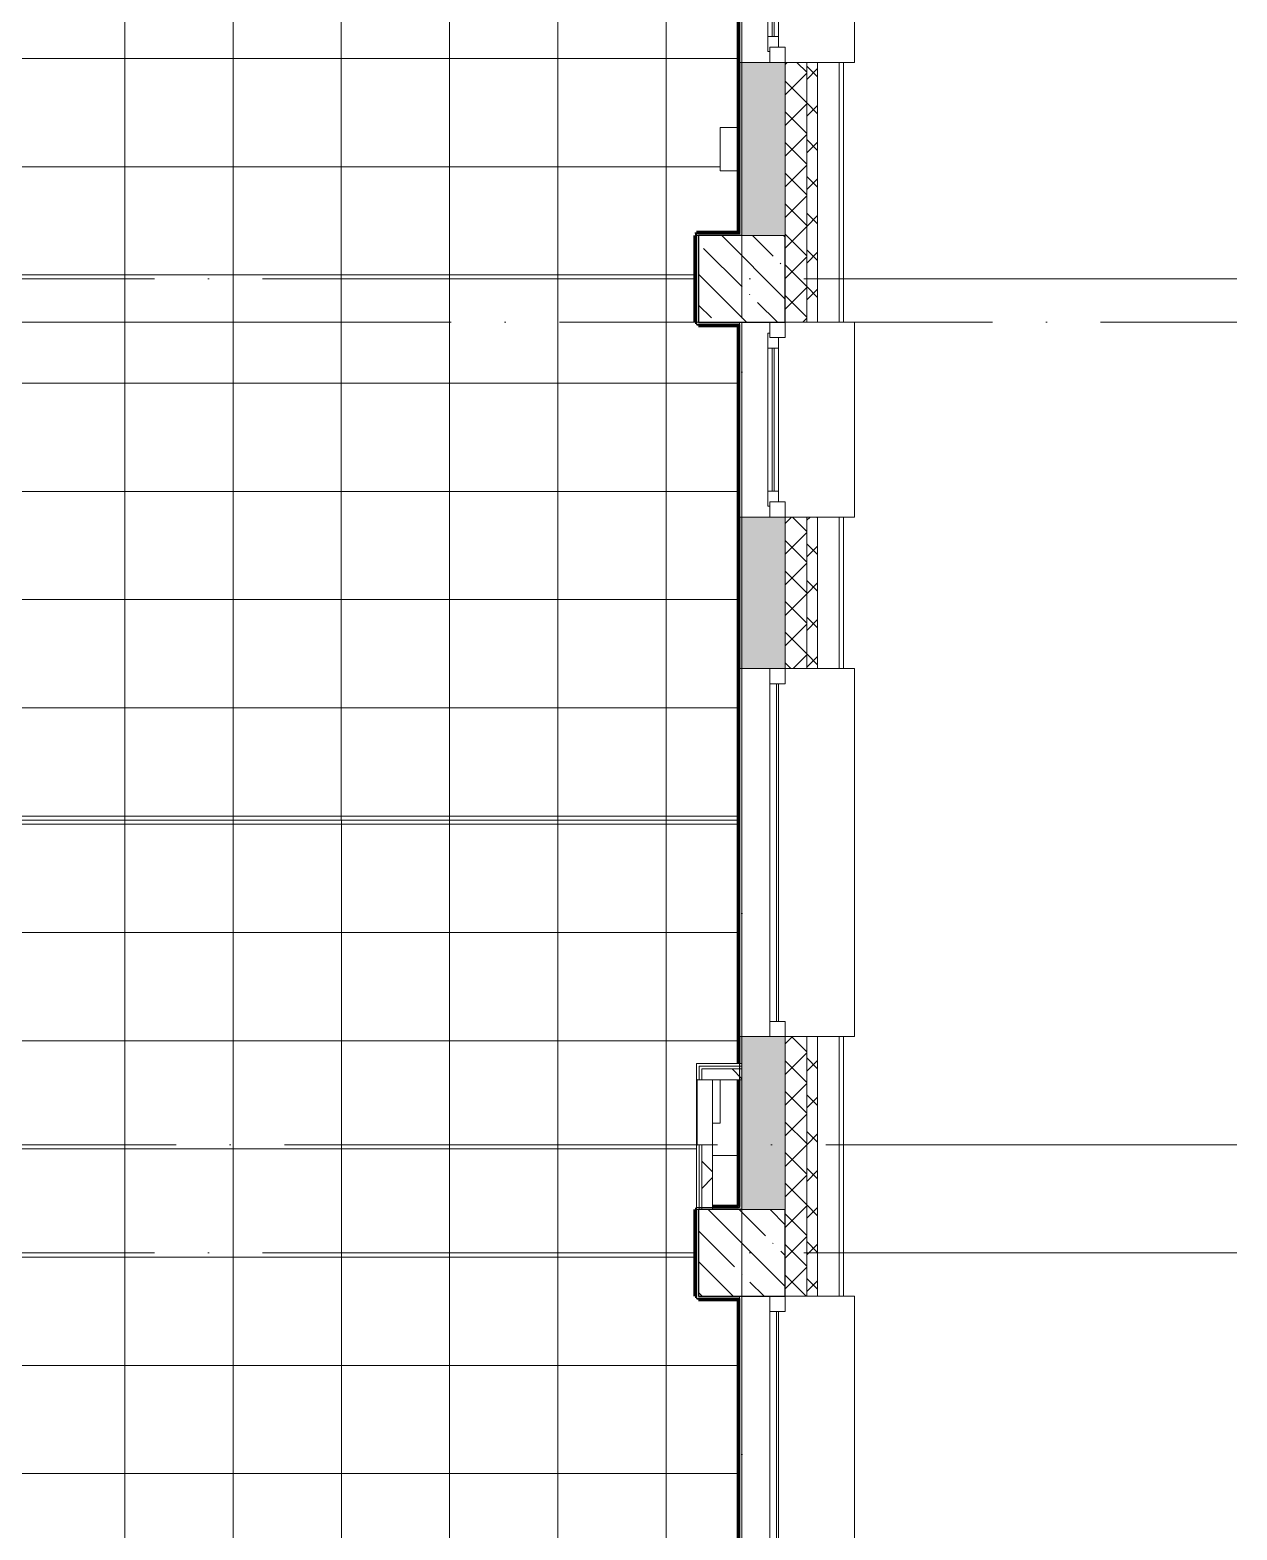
# Model space of a CAD drawing. Header units: millimetres. Extents: x 97 to 61947, y -4357 to 61202.
# Drawn here: x 56373 to 61947, y 20845 to 27775 of the extents above; entities that cross this region are included whole.
import ezdxf

# ---------------------------------------------------------------- set-up
doc = ezdxf.new("R2010")
doc.units = ezdxf.units.MM
doc.linetypes.add('ADSK_Линия сетки', pattern=[2500, 2000, -250, 0, -250])
for name, color, linetype, lineweight in [('A-FLOR-____-OTLN', 192, 'Continuous', 9), ('A-FLOR-____-PATT', 8, 'Continuous', 9), ('A-GENM-____-MCUT', 13, 'Continuous', 9), ('A-GENM-____-OTLN', 13, 'Continuous', 9), ('A-GLAZ-____-MCUT', 151, 'Continuous', 9), ('A-GLAZ-____-OTLN', 151, 'Continuous', 9), ('A-WALL-____-MCUT', 113, 'Continuous', 9), ('A-WALL-____-PATT', 111, 'Continuous', 9), ('A-WALL-FNSH-MCUT', 113, 'Continuous', 9), ('I-WALL-____-OTLN', 2, 'Continuous', 9), ('S-COLS-____-MCUT', 52, 'Continuous', 9), ('S-COLS-____-OTLN', 52, 'Continuous', 9), ('S-GRID-____-OTLN', 1, 'Continuous', 9)]:
    doc.layers.add(name, color=color, linetype=linetype, lineweight=lineweight)
pattern_1 = [(135, (0, 0), (-142.5612, -142.5612), []), (135, (142.56, 0), (-142.5612, -142.5612), [252.016, -50.403, 3.353, -47.05])]
pattern_2 = [(45, (0, 0), (-141.42136, 141.42136), []), (135, (0, 0), (-141.42136, -141.42136), [])]

# ---------------------------------------------------------------- blocks, each defined once
blk = doc.blocks.new('Окно_СКБ_2Ст1 - Окно_СКБ_2Ст 3300_ОК2-29018964-О_АИ_ПП_12_600_Целиком')
at = {"layer": 'A-GLAZ-____-MCUT', "color": 250}
for p, q in [((-1650, -195), (-1650, -125)), ((-1650, -125), (-1580, -125)), ((-1580, -125), (-1580, -195)), ((750, -195), (750, -125)), ((750, -125), (820, -125)), ((820, -125), (820, -195)), ((1580, -195), (1580, -125)), ((1580, -125), (1650, -125)), ((1650, -125), (1650, -195)), ((-1580, -195), (-1650, -195)), ((820, -195), (750, -195)), ((820, -195), (800, -195)), ((800, -195), (800, -205)), ((800, -205), (1600, -205)), ((1600, -205), (800, -205)), ((1580, -155), (820, -155)), ((820, -155), (820, -195)), ((870, -205), (870, -155)), ((1530, -205), (1530, -155)), ((1580, -195), (1580, -155)), ((1650, -195), (1580, -195)), ((1600, -195), (1580, -195)), ((1600, -205), (1600, -195))]:
    blk.add_line(p, q, dxfattribs=at)
at = {"layer": 'A-GLAZ-____-MCUT', "color": 50, "lineweight": 5}
for p, q in [((750, -155), (-1580, -155)), ((750, -165), (-1580, -165)), ((870, -175), (1530, -175)), ((1530, -185), (870, -185))]:
    blk.add_line(p, q, dxfattribs=at)
at = {"layer": 'A-GLAZ-____-OTLN', "color": 50, "lineweight": 5}
for p, q in [((-1650, -195), (800, -195)), ((1600, -195), (1650, -195))]:
    blk.add_line(p, q, dxfattribs=at)
blk = doc.blocks.new('Окно_СКБ_1Ст1 - 120_Окно_СКБ_1Ст_1700_ОК19Л-29018914-О_АИ_ПП_12_600_Целиком')
at = {"layer": 'A-GLAZ-____-MCUT', "color": 250}
for p, q in [((-850, -195), (-850, -125)), ((-850, -125), (-780, -125)), ((-780, -125), (-780, -195)), ((780, -195), (780, -125)), ((780, -125), (850, -125)), ((850, -125), (850, -195)), ((-780, -195), (-850, -195)), ((850, -195), (780, -195))]:
    blk.add_line(p, q, dxfattribs=at)
at = {"layer": 'A-GLAZ-____-MCUT', "color": 50, "lineweight": 5}
for p, q in [((780, -155), (-780, -155)), ((780, -165), (-780, -165))]:
    blk.add_line(p, q, dxfattribs=at)
at = {"layer": 'A-GLAZ-____-OTLN', "color": 50, "lineweight": 5}
blk.add_line((-850, -195), (850, -195), dxfattribs=at)
blk = doc.blocks.new('Окно_СКБ_1Ст1 - 120_Окно_СКБ_1Ст_900_ОК6Л-29019246-О_АИ_ПП_12_600_Целиком')
at = {"layer": 'A-GLAZ-____-MCUT', "color": 250}
for p, q in [((-450, -195), (-450, -125)), ((-450, -125), (-380, -125)), ((-380, -125), (-380, -195)), ((380, -195), (380, -125)), ((380, -125), (450, -125)), ((450, -125), (450, -195)), ((-380, -195), (-450, -195)), ((-380, -195), (-400, -195)), ((-400, -195), (-400, -205)), ((-400, -205), (400, -205)), ((400, -205), (-400, -205)), ((380, -155), (-380, -155)), ((-380, -155), (-380, -195)), ((-330, -205), (-330, -155)), ((330, -205), (330, -155)), ((380, -195), (380, -155)), ((450, -195), (380, -195)), ((400, -195), (380, -195)), ((400, -205), (400, -195))]:
    blk.add_line(p, q, dxfattribs=at)
at = {"layer": 'A-GLAZ-____-MCUT', "color": 50, "lineweight": 5}
for p, q in [((-330, -175), (330, -175)), ((330, -185), (-330, -185))]:
    blk.add_line(p, q, dxfattribs=at)
at = {"layer": 'A-GLAZ-____-OTLN', "color": 50, "lineweight": 5}
for p, q in [((-450, -195), (-400, -195)), ((400, -195), (450, -195))]:
    blk.add_line(p, q, dxfattribs=at)
blk = doc.blocks.new('WNW_Отлив1 - Отлив_металлический 2-28595994-О_АИ_ПП_12_600_Целиком')
at = {"layer": 'A-GLAZ-____-OTLN', "color": 50, "lineweight": 5}
for p, q in [((850, 320), (-850, 320)), ((-850, 320), (-850, 270)), ((850, 270), (850, 320))]:
    blk.add_line(p, q, dxfattribs=at)
blk = doc.blocks.new('WNW_Отлив1 - Отлив_металлический 2-28598290-О_АИ_ПП_12_600_Целиком')
at = {"layer": 'A-GLAZ-____-OTLN', "color": 50, "lineweight": 5}
for p, q in [((1650, 320), (-1650, 320)), ((-1650, 320), (-1650, 270)), ((1650, 270), (1650, 320))]:
    blk.add_line(p, q, dxfattribs=at)
blk = doc.blocks.new('WNW_Отлив1 - Отлив_металлический 2-28596055-О_АИ_ПП_12_600_Целиком')
at = {"layer": 'A-GLAZ-____-OTLN', "color": 50, "lineweight": 5}
for p, q in [((450, 320), (-450, 320)), ((-450, 320), (-450, 270)), ((450, 270), (450, 320))]:
    blk.add_line(p, q, dxfattribs=at)
blk = doc.blocks.new('ASML_АР_Отделка Люка - ВО Отделка люков_Грунтовка 0_Шпатлевка 0_Окраска 0_0-42467640-О_АИ_ПП_12_600_Целиком')
at = {"layer": 'A-GENM-____-MCUT', "color": 130, "lineweight": 25}
for p, q in [((150, 3), (-150, 3)), ((-150, 3), (-150, 0)), ((150, 0), (150, 3)), ((-150, 0), (150, 0))]:
    blk.add_line(p, q, dxfattribs=at)
blk = doc.blocks.new('0083_СОШ675_АР_R22_rvt-1-О_АИ_ПП_12_600_Целиком')
at = {"layer": 'A-WALL-____-PATT', "lineweight": 5}
h = blk.add_hatch(dxfattribs=at)
h.set_pattern_fill('FP_16', color=50, style=0, pattern_type=2)
h.set_pattern_definition([(135, (0, 0), (-84.85281, -84.85281), []), (225, (0, 0), (84.85281, -84.85281), [])])
h.paths.add_polyline_path([(153050, -275), (153100, -275), (153100, 625), (153050, 625), (153050, -175)])
h.paths.add_polyline_path([(153100, 3925), (153100, 5125), (153050, 5125), (153050, 3925)])
h.paths.add_polyline_path([(153050, 6825), (153100, 6825), (153100, 7525), (153050, 7525), (153050, 6870.7)])
h.paths.add_polyline_path([(153100, 8425), (153100, 9625), (153050, 9625), (153050, 8425)])
h.paths.add_polyline_path([(153100, 12925), (153100, 14125), (153050, 14125), (153050, 12925)])
h.paths.add_polyline_path([(153050, 15825), (153100, 15825), (153100, 16525), (153050, 16525), (153050, 16245.2)])
h.paths.add_polyline_path([(153050, 17425), (153100, 17425), (153100, 18625), (153050, 18625), (153050, 18120.1)])
h.paths.add_polyline_path([(153050, 21925), (153100, 21925), (153100, 23125), (153050, 23125), (153050, 22807.4)])
h.paths.add_polyline_path([(153100, 24825), (153100, 25525), (153050, 25525), (153050, 24825)])
h.paths.add_polyline_path([(153050, 26425), (153100, 26425), (153100, 27625), (153050, 27625), (153050, 26557.2)])
h.paths.add_polyline_path([(153100, 30925), (153100, 32125), (153050, 32125), (153050, 30925)])
h.paths.add_polyline_path([(153100, 33025), (153100, 33725), (153050, 33725), (153050, 33025)])
h.paths.add_polyline_path([(153100, 35425), (153100, 36625), (153050, 36625), (153050, 35425)])
h.paths.add_polyline_path([(153050, 39925), (153100, 39925), (153100, 41125), (153050, 41125), (153050, 40619)])
h.paths.add_polyline_path([(153050, 44425), (153100, 44425), (153100, 45625), (153050, 45625), (153050, 45306.2)])
h.paths.add_polyline_path([(153050, 47325), (153100, 47325), (153100, 48025), (153050, 48025)])
h.paths.add_polyline_path([(153050, 48925), (153100, 48925), (153100, 50125), (153050, 50125), (153050, 49056)])
h.paths.add_polyline_path([(153100, 51025), (153100, 51725), (153050, 51725), (153050, 51025)])
h.paths.add_polyline_path([(153050, 53425), (153100, 53425), (153100, 54625), (153050, 54625), (153050, 53743.3)])
h.paths.add_polyline_path([(153100, 57925), (153100, 59075), (153050, 59075), (153050, 57925)])
h = blk.add_hatch(dxfattribs=at)
h.set_pattern_fill('FP_17', color=50, style=0, pattern_type=2)
h.set_pattern_definition([(45, (0, 0), (-70.71068, 70.71068), []), (135, (0, 0), (-70.71068, -70.71068), [])])
h.paths.add_polyline_path([(153050, -175), (153050, 625), (152950, 625), (152950, -175)])
h.paths.add_polyline_path([(152950, 3925), (153050, 3925), (153050, 5125), (152950, 5125), (152950, 4058.3)])
h.paths.add_polyline_path([(152950, 6825), (153050, 6825), (153050, 7525), (152950, 7525), (152950, 6870.7)])
h.paths.add_polyline_path([(152950, 8425), (153050, 8425), (153050, 9625), (152950, 9625), (152950, 8745.6)])
h.paths.add_polyline_path([(152950, 12925), (153050, 12925), (153050, 14125), (152950, 14125), (152950, 13325)])
h.paths.add_polyline_path([(152950, 15825), (153050, 15825), (153050, 16525), (152950, 16525), (152950, 16245.2)])
h.paths.add_polyline_path([(153050, 17425), (153050, 18625), (152950, 18625), (152950, 17425)])
h.paths.add_polyline_path([(152950, 21925), (153050, 21925), (153050, 23125), (152950, 23125), (152950, 22325)])
h.paths.add_polyline_path([(153050, 24825), (153050, 25525), (152950, 25525), (152950, 24825)])
h.paths.add_polyline_path([(152950, 26425), (153050, 26425), (153050, 27625), (152950, 27625), (152950, 26557.2)])
h.paths.add_polyline_path([(152950, 30925), (153050, 30925), (153050, 32125), (152950, 32125), (152950, 31244.4)])
h.paths.add_polyline_path([(153050, 33025), (153050, 33725), (152950, 33725), (152950, 33025)])
h.paths.add_polyline_path([(152950, 35425), (153050, 35425), (153050, 36625), (152950, 36625), (152950, 35825)])
h.paths.add_polyline_path([(152950, 39925), (153050, 39925), (153050, 41125), (152950, 41125), (152950, 40619)])
h.paths.add_polyline_path([(153050, 44425), (153050, 45625), (152950, 45625), (152950, 44425)])
h.paths.add_polyline_path([(153050, 47325), (153050, 48025), (152950, 48025), (152950, 47325)])
h.paths.add_polyline_path([(152950, 48925), (153050, 48925), (153050, 50125), (152950, 50125), (152950, 49056)])
h.paths.add_polyline_path([(152950, 51025), (153050, 51025), (153050, 51725), (152950, 51725)])
h.paths.add_polyline_path([(152950, 53425), (153050, 53425), (153050, 54625), (152950, 54625), (152950, 53743.3)])
h.paths.add_polyline_path([(153050, 57925), (153050, 58975), (152950, 58975), (152950, 57925)])
h = blk.add_hatch(dxfattribs=at)
h.set_pattern_fill('FP_18', color=50, style=0, pattern_type=2)
h.set_pattern_definition([(50, (0, 0), (364.36793, -31.8783), [38.1, -419.1]), (355, (0, 0), (-70.48585, 382.1133), [30.48, -335.28]), (100.451, (30.36, -2.66), (293.885, 350.2334), [32.38, -356.18]), (46.184, (0, 101.6), (542.1585, -84.0858), [57.15, -628.65]), (96.636, (45.2, 94.6), (474.8049, 494.8554), [48.57, -534.27]), (351.184, (0, 101.6), (474.8102, 494.85), [45.72, -502.92]), (21, (50.8, 76.2), (303.22847, -204.53046), [38.1, -419.1]), (326, (50.8, 76.2), (123.6039, 368.37604), [30.48, -335.28]), (71.451, (76.07, 59.16), (426.8341, 163.8427), [32.38, -356.18]), (37.5, (0, 0), (6.17665, 169.11015), [16.764, -314.452, 16.764, -323.596, -336.55]), (37.5, (0, 0), (6.17665, 169.11015), [-671.576, 16.764, -319.786]), (7.5, (0, 0), (133.63888, 200.3615), [16.764, -177.292, 16.764, -306.832, -128.27]), (7.5, (0, 0), (133.63888, 200.3615), [-517.652, 16.764, -111.506]), (327.5, (-113.28, 0), (271.18182, -11.45836), [16.764, -110.236, 16.764, -379.476, -525.78]), (327.5, (-113.28, 0), (271.18182, -11.45836), [-523.24, 16.764, -509.016]), (317.5, (-164.08, 0), (296.2585, 50.85285), [16.764, -148.336, 16.764, -246.38, -373.38]), (317.5, (-164.08, 0), (296.2585, 50.85285), [-428.244, 16.764, -356.616])])
h.paths.add_polyline_path([(152950, 225), (152950, 625), (152750, 625), (152750, 225), (152948.3, 225)])
h.paths.add_polyline_path([(152950, 4325), (152950, 5125), (152750, 5125), (152750, 4325), (152948.3, 4325)])
h.paths.add_polyline_path([(152950, 6825), (152950, 7525), (152750, 7525), (152750, 6825)])
h.paths.add_polyline_path([(152950, 8825), (152950, 9625), (152750, 9625), (152750, 8825), (152948.3, 8825)])
h.paths.add_polyline_path([(152948.3, 13325), (152950, 13325), (152950, 14125), (152750, 14125), (152750, 13325)])
h.paths.add_polyline_path([(152750, 15825), (152950, 15825), (152950, 16525), (152750, 16525), (152750, 16085)])
h.paths.add_polyline_path([(152750, 17825), (152950, 17825), (152950, 18625), (152750, 18625), (152750, 18120.1)])
h.paths.add_polyline_path([(152750, 22325), (152950, 22325), (152950, 23125), (152750, 23125), (152750, 22338.6)])
h.paths.add_polyline_path([(152950, 24825), (152950, 25525), (152750, 25525), (152750, 24825)])
h.paths.add_polyline_path([(152950, 26825), (152950, 27625), (152750, 27625), (152750, 26825)])
h.paths.add_polyline_path([(152750, 31325), (152950, 31325), (152950, 32125), (152750, 32125)])
h.paths.add_polyline_path([(152950, 33025), (152950, 33725), (152750, 33725), (152750, 33025)])
h.paths.add_polyline_path([(152950, 35425), (152950, 35825), (152750, 35825), (152750, 35425), (152948.3, 35425)])
h.paths.add_polyline_path([(152950, 36225), (152950, 36625), (152750, 36625), (152750, 36225)])
h.paths.add_polyline_path([(152948.3, 39925), (152950, 39925), (152950, 40725), (152750, 40725), (152750, 39925)])
h.paths.add_polyline_path([(152948.3, 44425), (152950, 44425), (152950, 45625), (152750, 45625), (152750, 44425)])
h.paths.add_polyline_path([(152750, 47725), (152950, 47725), (152950, 48025), (152750, 48025)])
h.paths.add_polyline_path([(152750, 48925), (152950, 48925), (152950, 50125), (152750, 50125), (152750, 49056)])
h.paths.add_polyline_path([(152950, 51025), (152950, 51725), (152750, 51725), (152750, 51025)])
h.paths.add_polyline_path([(152948.3, 53825), (152950, 53825), (152950, 54625), (152750, 54625), (152750, 53825)])
h.paths.add_polyline_path([(152750, 57925), (152950, 57925), (152950, 58575), (152750, 58575), (152750, 58430.5)])
h = blk.add_hatch(dxfattribs=at)
h.set_pattern_fill('FP_15', color=252, style=0, pattern_type=2)
h.set_pattern_definition(pattern_2)
h.paths.add_polyline_path([(152565, 22925), (152750, 22925), (152750, 22975), (152565, 22975)])
h = blk.add_hatch(dxfattribs=at)
h.set_pattern_fill('FP_15', color=252, style=0, pattern_type=2)
h.set_pattern_definition(pattern_2)
h.paths.add_polyline_path([(152615, 22325), (152615, 22625), (152565, 22625), (152565, 22325)])
at = {"layer": 'S-COLS-____-OTLN', "lineweight": 5}
h = blk.add_hatch(dxfattribs=at)
h.set_pattern_fill('FP_7', color=256, style=0, pattern_type=2)
h.set_pattern_definition(pattern_1)
h.paths.add_polyline_path([(152950, 26425), (152950, 26825), (152550, 26825), (152550, 26425)])
h = blk.add_hatch(dxfattribs=at)
h.set_pattern_fill('FP_7', color=256, style=0, pattern_type=2)
h.set_pattern_definition(pattern_1)
h.paths.add_polyline_path([(152550, 21925), (152950, 21925), (152950, 22325), (152550, 22325)])
at = {"layer": 'A-FLOR-____-OTLN', "color": 250}
for p, q in [((152650, 22725), (152650, 22925)), ((152615, 22725), (152650, 22725))]:
    blk.add_line(p, q, dxfattribs=at)
at = {"layer": 'A-WALL-____-MCUT', "color": 90, "lineweight": 13}
for p, q in [((152750, 27625), (152750, 26825)), ((152950, 27625), (152750, 27625)), ((152950, 27625), (152950, 26825)), ((152950, 26825), (152950, 27625)), ((153100, 27625), (153050, 27625)), ((153050, 26425), (153050, 27625)), ((153100, 26425), (153100, 27625)), ((153050, 26425), (153100, 26425)), ((152750, 25525), (152750, 24825)), ((152950, 25525), (152750, 25525)), ((152950, 25525), (152950, 24825)), ((152950, 24825), (152950, 25525)), ((153100, 25525), (153050, 25525)), ((153050, 24825), (153050, 25525)), ((153100, 24825), (153100, 25525)), ((152750, 24825), (152950, 24825)), ((153050, 24825), (153100, 24825)), ((152750, 23125), (152750, 22325)), ((152950, 23125), (152750, 23125)), ((152950, 23125), (152950, 22325)), ((152950, 22325), (152950, 23125)), ((153100, 23125), (153050, 23125)), ((153050, 21925), (153050, 23125)), ((153100, 21925), (153100, 23125)), ((152540, 22975), (152540, 22925)), ((152565, 22925), (152565, 22975)), ((152750, 22975), (152565, 22975)), ((152750, 22925), (152750, 22975)), ((152543, 22925), (152750, 22925)), ((152615, 22625), (152565, 22625)), ((152565, 22625), (152565, 22325)), ((152615, 22325), (152615, 22625)), ((152565, 22325), (152615, 22325)), ((153050, 21925), (153100, 21925))]:
    blk.add_line(p, q, dxfattribs=at)
at = {"layer": 'A-WALL-____-MCUT', "color": 250}
for p, q in [((153050, 27625), (152950, 27625)), ((153200, 27625), (153100, 27625)), ((152950, 26825), (152950, 26425)), ((152950, 26425), (153050, 26425)), ((153100, 26425), (153200, 26425)), ((153050, 25525), (152950, 25525)), ((153200, 25525), (153100, 25525)), ((152950, 24825), (153050, 24825)), ((153100, 24825), (153200, 24825)), ((153050, 23125), (152950, 23125)), ((153200, 23125), (153100, 23125)), ((152950, 22325), (152950, 21925)), ((152950, 21925), (153050, 21925)), ((153100, 21925), (153200, 21925))]:
    blk.add_line(p, q, dxfattribs=at)
at = {"layer": 'A-WALL-____-MCUT', "color": 50, "lineweight": 5}
for p, q in [((153200, 26425), (153200, 27625)), ((152750, 26825), (152950, 26825)), ((153200, 24825), (153200, 25525)), ((153200, 21925), (153200, 23125)), ((152552.5, 22975), (152552.5, 22987.5)), ((152750, 22987.5), (152552.5, 22987.5)), ((152552.5, 22925), (152552.5, 22975)), ((152552.5, 22625), (152552.5, 22325)), ((152750, 22325), (152950, 22325))]:
    blk.add_line(p, q, dxfattribs=at)
at = {"layer": 'A-WALL-FNSH-MCUT', "color": 250}
for p, q in [((153220, 27625), (153200, 27625)), ((153220, 26425), (153220, 27625)), ((153200, 26425), (153220, 26425)), ((153220, 25525), (153200, 25525)), ((153220, 24825), (153220, 25525)), ((153200, 24825), (153220, 24825)), ((153220, 23125), (153200, 23125)), ((153220, 21925), (153220, 23125)), ((152750, 23000), (152540, 23000)), ((152540, 23000), (152540, 22987.5)), ((152540, 22987.5), (152540, 22975)), ((152750, 22987.5), (152750, 23000)), ((152750, 22975), (152750, 22987.5)), ((152540, 22625), (152540, 22325)), ((152552.5, 22625), (152543, 22625)), ((152565, 22625), (152552.5, 22625)), ((152540, 22325), (152552.5, 22325)), ((152552.5, 22325), (152565, 22325)), ((153200, 21925), (153220, 21925))]:
    blk.add_line(p, q, dxfattribs=at)
at = {"layer": 'I-WALL-____-OTLN', "color": 250}
for p, q in [((152750, 27625), (152750, 30925)), ((152750, 25525), (152750, 26425)), ((152750, 23125), (152750, 24825)), ((152615, 22925), (152615, 22625)), ((152750, 18625), (152750, 21925))]:
    blk.add_line(p, q, dxfattribs=at)
at = {"layer": 'S-COLS-____-MCUT', "color": 130, "lineweight": 25}
for p, q in [((152750, 26825), (152550, 26825)), ((152550, 26825), (152550, 26425)), ((152950, 26425), (152950, 26825)), ((152550, 26425), (152950, 26425)), ((152750, 22325), (152550, 22325)), ((152550, 22325), (152550, 21925)), ((152950, 21925), (152950, 22325)), ((152550, 21925), (152950, 21925))]:
    blk.add_line(p, q, dxfattribs=at)
at = {"layer": 'S-COLS-____-OTLN', "color": 250}
for p, q in [((152950, 26825), (152750, 26825)), ((152950, 22325), (152750, 22325))]:
    blk.add_line(p, q, dxfattribs=at)
at = {"layer": 'A-GENM-____-OTLN', "color": 250, "lineweight": 9, "rotation": 89.99999999999852}
blk.add_blockref('ASML_АР_Отделка Люка - ВО Отделка люков_Грунтовка 0_Шпатлевка 0_Окраска 0_0-42467640-О_АИ_ПП_12_600_Целиком', (152543, 22775), dxfattribs=at)
at = {"layer": 'A-GLAZ-____-OTLN', "color": 250, "lineweight": 9, "rotation": 269.9999999999999}
for name, p in [('Окно_СКБ_2Ст1 - Окно_СКБ_2Ст 3300_ОК2-29018964-О_АИ_ПП_12_600_Целиком', (153075, 29275)), ('WNW_Отлив1 - Отлив_металлический 2-28598290-О_АИ_ПП_12_600_Целиком', (152950, 29275)), ('Окно_СКБ_1Ст1 - 120_Окно_СКБ_1Ст_900_ОК6Л-29019246-О_АИ_ПП_12_600_Целиком', (153075, 25975)), ('WNW_Отлив1 - Отлив_металлический 2-28596055-О_АИ_ПП_12_600_Целиком', (152950, 25975)), ('Окно_СКБ_1Ст1 - 120_Окно_СКБ_1Ст_1700_ОК19Л-29018914-О_АИ_ПП_12_600_Целиком', (153075, 23975)), ('WNW_Отлив1 - Отлив_металлический 2-28595994-О_АИ_ПП_12_600_Целиком', (152950, 23975)), ('Окно_СКБ_2Ст1 - Окно_СКБ_2Ст 3300_ОК2-29018964-О_АИ_ПП_12_600_Целиком', (153075, 20275)), ('WNW_Отлив1 - Отлив_металлический 2-28598290-О_АИ_ПП_12_600_Целиком', (152950, 20275))]:
    blk.add_blockref(name, p, dxfattribs=at)

msp = doc.modelspace()

# ---------------------------------------------------------------- hatches: boundary and pattern name
at = {"layer": 'A-FLOR-____-PATT'}
h = msp.add_hatch(dxfattribs=at)
h.set_pattern_fill('FP_40', color=256, style=0, pattern_type=2)
h.set_pattern_definition([(0, (55810.2, 27643.2), (0, 500), []), (90, (55810.2, 27643.2), (-500, 3e-14), [])])
h.paths.add_polyline_path([(59460.318278, 24125), (59645.274435, 24125), (59645.274435, 26410.000586), (59460.318278, 26410.000586), (59460.318278, 26415.000586), (59450.318278, 26415.000586), (59450.318278, 26425), (59445.318278, 26425), (59445.318278, 26825.004543), (59450.318278, 26825.007765), (59450.318278, 26840.000586), (59645.318278, 26840.000586), (59645.318278, 27125.000586), (59560.296357, 27125.000586), (59560.296357, 27325.000586), (59645.318278, 27325.000586), (59645.318278, 30910.000586), (59460.296357, 30910.000586), (59460.296357, 30915.000586), (59450.296357, 30915.000586), (59450.296357, 30925), (59445.296357, 30925.509278), (59445.296357, 31161.377924), (52505.131112, 31160.869818), (52505.131112, 30925.000586), (52500.131112, 30925.000586), (52500.131112, 30915.000586), (52490.131112, 30915.000586), (52490.131112, 30910.000586), (52175.318278, 30910.000586), (52175.318278, 29799.999), (52160.318278, 29799.999), (52160.131112, 29795), (51960.131112, 29795), (51960.531032, 27299.999), (52160.131112, 27299.999), (52160.318278, 27299.999), (52175.318278, 27299.999), (52175.318278, 26840.000586), (52490.318278, 26840.000586), (52490.318278, 26835.000586), (52500.318278, 26835.000586), (52500.318278, 26825.000586), (52505.318278, 26825), (52505.318278, 26636.596853), (52510.318278, 26636.596853), (52510.318278, 25886.596853), (52505.318278, 25886.596853), (52505.318278, 24125), (58230.196939, 24125)])
h.paths.add_polyline_path([(59660.274435, 24125), (59660.296357, 24125), (59660.274435, 24824.999414)])
h.paths.add_polyline_path([(52490.296357, 24125), (52490.318278, 24125.007226), (52490.296357, 24345.000586)])
h = msp.add_hatch(dxfattribs=at)
h.set_pattern_fill('FP_39', color=256, style=0, pattern_type=2)
h.set_pattern_definition([(0, (55810.3, 20105), (0, 500), []), (90, (55810.3, 20105), (-500, 3e-14), [])])
h.paths.add_polyline_path([(52935.318278, 16085.000586), (53885.318278, 16085.000586), (53885.318278, 16285.000586), (54065.297357, 16285.004543), (54065.297357, 16300.004543), (59645.296357, 16300.004543), (59645.296357, 17409.996629), (59460.296357, 17409.996629), (59460.296357, 17414.996629), (59450.296357, 17414.996629), (59450.296357, 17424.996629), (59445.296357, 17425), (59445.296357, 17825.012457), (59450.296357, 17825.012457), (59450.319278, 18550), (59645.274435, 18550), (59645.274435, 21909.996629), (59460.296357, 21909.996629), (59460.296357, 21914.996629), (59450.296357, 21914.996629), (59450.296357, 21924.996629), (59445.296357, 21925), (59445.296357, 22325.012457), (59450.296357, 22325.012457), (59450.319278, 23000.003957), (59645.274435, 23000.003957), (59645.274435, 24125), (52505.318278, 24125), (52505.318278, 23175.001172), (52500.318278, 23174.645026), (52500.318278, 23165.001172), (52490.318278, 23165.001172), (52490.296357, 23160.001172), (52175.10919, 23160.001172), (52175.10919, 22325.000586), (52180.10919, 22325.000586), (52180.10919, 22340.000586), (52490.274435, 22340.000586), (52490.296357, 22335.000586), (52500.274435, 22335.000586), (52500.274435, 22325.000586), (52505.274435, 22324.135645), (52505.274435, 21935.47781), (52510.274435, 21935.47781), (52510.274435, 21185.47781), (52505.274435, 21185.47781), (52505.274435, 20990), (52500.274435, 20990), (52500.274435, 20980.000586), (52490.274435, 20980.000586), (52490.274435, 20975.000586), (52175.274435, 20975.000586), (52175.274435, 20845), (51960.296357, 20845), (51960.318278, 18345.000586), (52175.274435, 18345), (52175.274435, 17840.000586), (52490.296357, 17840.000586), (52490.296357, 17835.000586), (52500.296357, 17835.000586), (52500.296357, 17825.000586), (52505.296357, 17825), (52505.296357, 16300.004543), (52755.318278, 16300.004543), (52755.318278, 16285.004543), (52935.318278, 16285.000586), (52935.318278, 16245.202325)])
h.paths.add_polyline_path([(59660.296064, 17825.000586), (59660.296357, 17835.012457), (59660.274435, 17825.012457), (59660.286306, 17825.000586)])
h.paths.add_polyline_path([(59525.319278, 17840.012457), (59645.274435, 17840.012457), (59645.274435, 18125.000586), (59525.319278, 18125.000586), (59525.319278, 18094.954157)])
h.paths.add_polyline_path([(59660.274435, 18550), (59660.296357, 18550), (59660.274435, 18588.832066)])
h.paths.add_polyline_path([(59650.274435, 22325.000586), (59660.296357, 22325.012457), (59660.274435, 22325.012457), (59645.274435, 22325.000586)])
h.paths.add_polyline_path([(59525.319278, 22340.012457), (59645.274435, 22340.012457), (59645.274435, 22575.000586), (59525.319278, 22574.95999)])
h.paths.add_polyline_path([(59660.274435, 23000.003957), (59660.296357, 23000.003957), (59660.274435, 23124.999414)])
at = {"layer": 'A-WALL-____-PATT'}
for points in [[(59660.318278, 26825.000586), (59660.318278, 27624.999414), (59650.318278, 27624.999414), (59650.318278, 26825.000586)], [(59650.318278, 26825.000586), (59650.318278, 26835.000586), (59450.318278, 26835.000586), (59450.318278, 26825.000586)], [(59460.318278, 26425.000586), (59460.318278, 26825.004543), (59450.318278, 26825.004543), (59450.318278, 26425.000586)], [(59650.274435, 26415.000586), (59650.274435, 26425.000586), (59450.318278, 26425.000586), (59450.318278, 26415.000586)], [(59450.296357, 21914.996629), (59460.296357, 21914.996629), (59460.296357, 22335.012457), (59450.296357, 22335.012457)], [(59460.296357, 22325.012457), (59660.274435, 22325.012457), (59660.274435, 22335.012457), (59460.296357, 22335.012457)], [(59650.274435, 21914.996629), (59650.274435, 21924.996629), (59460.296357, 21924.996629), (59460.296357, 21914.996629)]]:
    msp.add_hatch(color=7, dxfattribs=at).paths.add_polyline_path(points)
h = msp.add_hatch(color=7, dxfattribs=at)
h.paths.add_polyline_path([(59650.274435, 22335.012457), (59660.274435, 22335.012457), (59660.274435, 23124.999414), (59650.274435, 23124.999414), (59650.274435, 22338.639652)])
h.paths.add_polyline_path([(59660.274435, 24824.999414), (59660.274435, 25524.999414), (59650.274435, 25524.999414), (59650.274435, 24824.999414)])

# ---------------------------------------------------------------- linework, layer by layer
at = {"layer": 'A-FLOR-____-OTLN'}
for p, q in [((59560.296357, 27125.000586), (59560.296357, 27325.000586)), ((59560.296357, 27325.000586), (59645.318278, 27325.000586)), ((59645.318278, 27125.000586), (59560.296357, 27125.000586)), ((59645.274435, 24125), (52505.318278, 24125)), ((59645.274435, 22575.000586), (59525.319278, 22575.000586))]:
    msp.add_line(p, q, dxfattribs=at)
at = {"layer": 'A-WALL-____-MCUT', "color": 7}
for p, q in [((59650.318278, 27624.999414), (59650.318278, 26835.000586)), ((59660.318278, 27624.999414), (59650.318278, 27624.999414)), ((59660.318278, 26825.000586), (59660.318278, 27624.999414)), ((59650.318278, 26835.000586), (59450.318278, 26835.000586)), ((59450.318278, 26835.000586), (59450.318278, 26415.000586)), ((59460.318278, 26825.004543), (59450.318278, 26825.004543)), ((59450.318278, 26825.000586), (59660.318278, 26825.000586)), ((59460.318278, 26425.000586), (59460.318278, 26825.004543)), ((59450.318278, 26415.000586), (59650.274435, 26415.000586)), ((59650.274435, 26425.000586), (59460.318278, 26425.000586)), ((59650.274435, 26415.000586), (59650.274435, 26425.000586)), ((59660.274435, 25524.999414), (59650.274435, 25524.999414)), ((59650.274435, 25524.999414), (59650.274435, 24824.999414)), ((59660.274435, 24824.999414), (59660.274435, 25524.999414)), ((59650.274435, 24824.999414), (59660.274435, 24824.999414)), ((59660.274435, 23124.999414), (59650.274435, 23124.999414)), ((59650.274435, 23124.999414), (59650.274435, 22335.012457)), ((59660.274435, 22325.012457), (59660.274435, 23124.999414)), ((59450.296357, 22335.012457), (59450.296357, 21914.996629)), ((59650.274435, 22335.012457), (59450.296357, 22335.012457)), ((59460.296357, 21924.996629), (59460.296357, 22325.012457)), ((59460.296357, 22325.012457), (59660.274435, 22325.012457)), ((59450.296357, 21914.996629), (59650.274435, 21914.996629)), ((59650.274435, 21924.996629), (59460.296357, 21924.996629)), ((59650.274435, 21914.996629), (59650.274435, 21924.996629))]:
    msp.add_line(p, q, dxfattribs=at)
at = {"layer": 'I-WALL-____-OTLN', "color": 5, "lineweight": 90}
for p, q in [((59645.318278, 26835.000586), (59645.318278, 30915.000586)), ((59445.318278, 26425.000586), (59445.318278, 26825.004543)), ((59450.318278, 26825.004543), (59445.318278, 26825.004543)), ((59450.318278, 26840.000586), (59650.38157, 26840.000586)), ((59450.318278, 26840.000586), (59450.318278, 26835.000586)), ((59445.318278, 26425.000586), (59450.318278, 26425.000586)), ((59460.318278, 26415.000586), (59460.318278, 26410.000586)), ((59650.274435, 26410.000586), (59460.318278, 26410.000586)), ((59645.274435, 23000.003957), (59645.274435, 26415.000586)), ((59645.274435, 22340.012457), (59645.274435, 22925.003957)), ((59445.296357, 21924.996629), (59445.296357, 22325.012457)), ((59450.296357, 22325.012457), (59445.296357, 22325.012457)), ((59525.319278, 22340.012457), (59645.274435, 22340.012457)), ((59445.296357, 21924.996629), (59450.296357, 21924.996629)), ((59460.296357, 21914.996629), (59460.296357, 21909.996629)), ((59650.274435, 21909.996629), (59460.296357, 21909.996629)), ((59645.274435, 18550), (59645.274435, 21914.996629))]:
    msp.add_line(p, q, dxfattribs=at)
at = {"layer": 'I-WALL-____-OTLN'}
for p, q in [((59650.318278, 27624.999414), (59650.318278, 30915.000586)), ((59660.318278, 30925), (59660.318278, 27624.999414)), ((59650.274435, 25524.999414), (59650.274435, 26415.000586)), ((59660.274435, 26425), (59660.274435, 25524.999414)), ((59650.274435, 23124.999414), (59650.274435, 24824.999414)), ((59660.274435, 24824.999414), (59660.274435, 23124.999414)), ((59650.274435, 18624.999414), (59650.274435, 21914.996629)), ((59660.274435, 21924.996629), (59660.274435, 18624.999414))]:
    msp.add_line(p, q, dxfattribs=at)
at = {"layer": 'S-GRID-____-OTLN', "linetype": 'ADSK_Линия сетки'}
for p, q in [((59660.319278, -3557.475151), (59660.319278, 61202.00513)), ((61947.220678, 26625.11992), (40046.795213, 26625.11992)), ((41316.795213, 26425.000586), (61947.220678, 26425.000586)), ((40046.795213, 22625.000586), (61947.220678, 22625.000586)), ((61947.220678, 22125.11992), (41316.795213, 22125.11992))]:
    msp.add_line(p, q, dxfattribs=at)

# ---------------------------------------------------------------- block references
at = {"color": 250, "lineweight": 5}
msp.add_blockref('0083_СОШ675_АР_R22_rvt-1-О_АИ_ПП_12_600_Целиком', (-93089.681722, 0), dxfattribs=at)

doc.saveas('drawing.dxf')
